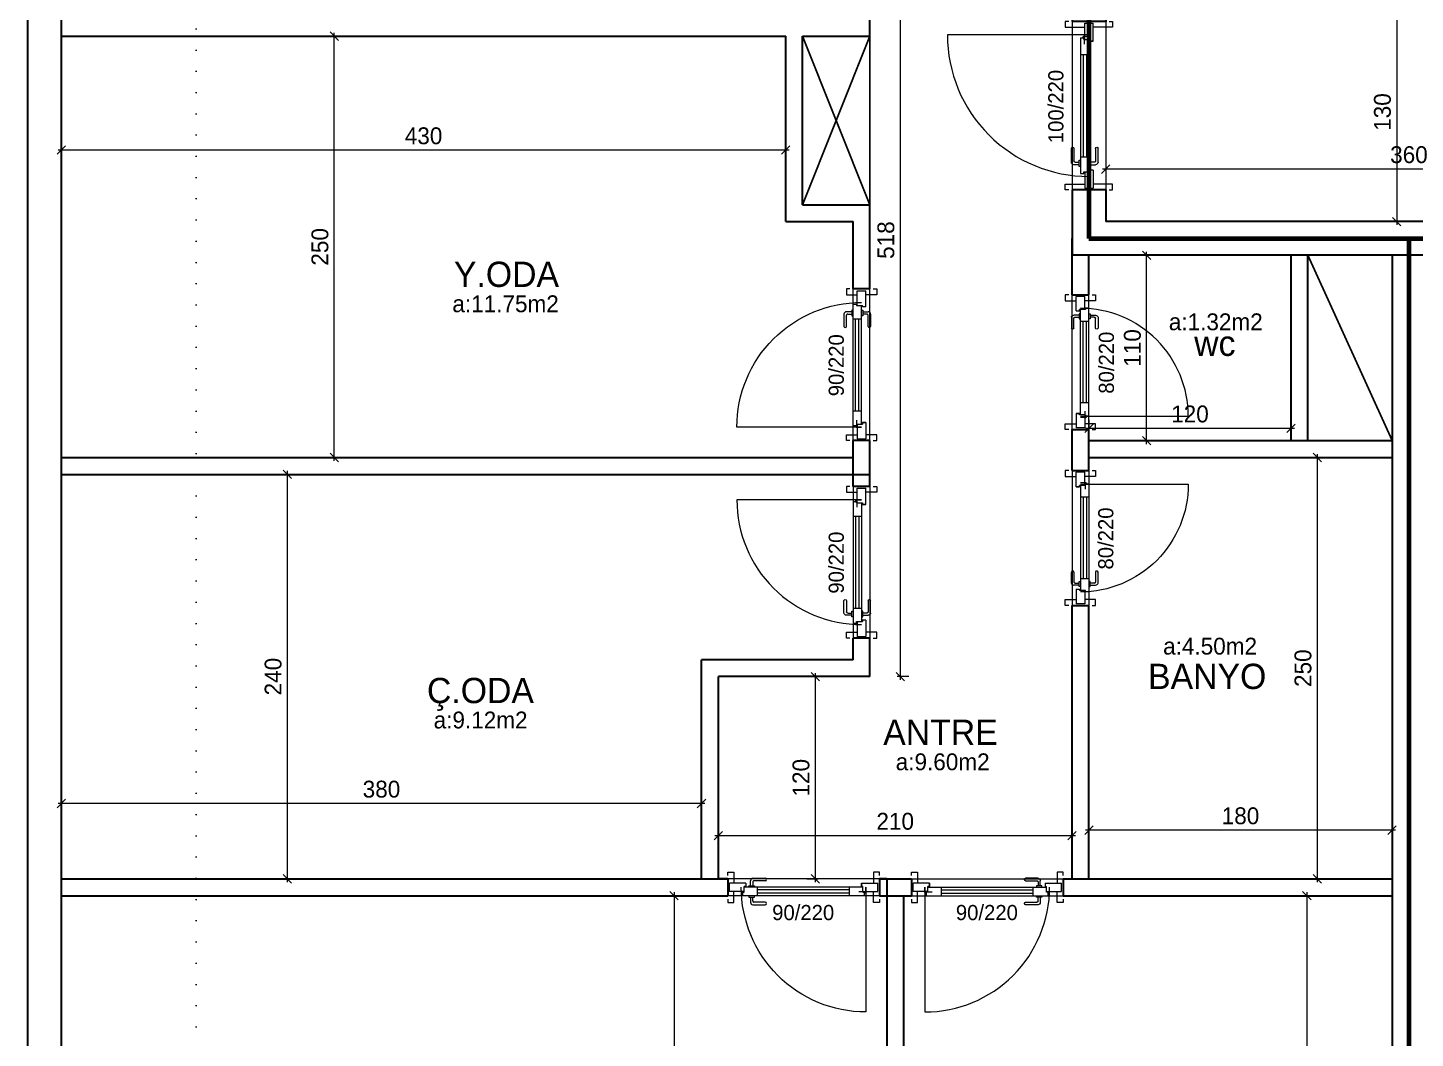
# Model space of a CAD drawing. Header units: centimetres. Extents: x 562865 to 1310255, y -148070 to 32737.
# Drawn here: x 591819 to 592642, y 1373 to 1972 of the extents above; entities that cross this region are included whole.
import ezdxf
from ezdxf.enums import TextEntityAlignment as Align

# ---------------------------------------------------------------- set-up
doc = ezdxf.new("R2010")
doc.units = ezdxf.units.CM
doc.header["$LTSCALE"] = 2.5
doc.linetypes.add('DASHED', pattern=[0.25, 0.125, -0.125])
doc.linetypes.add('DOT', pattern=[0.25, 0, -0.25])
doc.layers.get('0').update_dxf_attribs({"color": 86})
for name, color, linetype, lineweight in [('1', 126, 'Continuous', 25), ('ADAKENARI', 18, 'Continuous', 5), ('DUVAR', 4, 'Continuous', 30), ('duvar-kesim', 7, 'Continuous', 0), ('GÖRÜNÜŞLER', 96, 'Continuous', 25), ('ince', 30, 'Continuous', 15), ('iç ölçü', 106, 'Continuous', 18), ('kapi', 9, 'Continuous', 0), ('kolon', 1, 'Continuous', 53)]:
    doc.layers.add(name, color=color, linetype=linetype, lineweight=lineweight)
for name, color, linetype in [('alan', 7, 'Continuous'), ('kapi-yazi', 7, 'Continuous'), ('mahal', 7, 'Continuous'), ('MAKINA', 4, 'Continuous'), ('MERBAS', 231, 'Continuous'), ('MIMARI', 3, 'Continuous'), ('Oda', 7, 'Continuous')]:
    doc.layers.add(name, color=color, linetype=linetype)
doc.styles.add('MAHALADI', font='arial.ttf')
doc.styles.add('PINAR', font='comic.ttf')
doc.dimstyles.new('TEMİZ ÖLÇÜ', dxfattribs={"dimtxt": 10, "dimasz": 5, "dimexe": 1.8, "dimexo": 0.625, "dimgap": 3, "dimtad": 1, "dimdec": 0, "dimrnd": 0.5, "dimzin": 1, "dimdsep": 46, "dimtxsty": 'PINAR', "dimblk": 'OBLIQUE', "dimcen": 0.9, "dimdle": 2, "dimclrd": 256, "dimclre": 256, "dimclrt": 7, "dimadec": 0, "dimazin": 0, "dimtfac": 1, "dimtdec": 0, "dimtofl": 0, "dimtmove": 2, "dimatfit": 2, "dimfxl": 10, "dimfxlon": 1, "dimlwd": -1, "dimlwe": -1, "dimarcsym": 0})

# ---------------------------------------------------------------- blocks, each defined once
blk = doc.blocks.new('_Oblique')
at = {"color": 0, "linetype": 'ByBlock', "lineweight": -2}
blk.add_line((-0.5, -0.5), (0.5, 0.5), dxfattribs=at)
blk = doc.blocks.new('*D355')
at = {"layer": 'Defpoints', "color": 0}
for p in [(592000.56, 1967.25), (592014.49, 1967.25), (592014.49, 1717.25)]:
    blk.add_point(p, dxfattribs=at)
at = {"layer": 'iç ölçü'}
for p, q in [((592000.56, 1715.25), (592000.56, 1969.25)), ((592005.56, 1967.25), (591998.76, 1967.25)), ((592005.56, 1717.25), (591998.76, 1717.25))]:
    blk.add_line(p, q, dxfattribs=at)
at = {"layer": 'iç ölçü', "linetype": 'ByBlock', "xscale": 5, "yscale": 5, "zscale": 5}
for p, rotation in [((592000.56, 1967.25), 90), ((592000.56, 1717.25), 270)]:
    blk.add_blockref('_Oblique', p, dxfattribs=dict(at, rotation=rotation))
at = {"layer": 'iç ölçü', "color": 7, "insert": (591992.08, 1842.25), "char_height": 10, "attachment_point": 5, "rotation": 90, "style": 'PINAR'}
blk.add_mtext('250', dxfattribs=at)
blk = doc.blocks.new('*D356')
at = {"layer": 'Defpoints', "color": 0}
for p in [(591838.58, 1899.66), (591838.58, 1893.48), (592268.58, 1893.48)]:
    blk.add_point(p, dxfattribs=at)
at = {"layer": 'iç ölçü'}
for p, q in [((592270.58, 1899.66), (591836.58, 1899.66)), ((591838.58, 1894.66), (591838.58, 1901.46)), ((592268.58, 1894.66), (592268.58, 1901.46))]:
    blk.add_line(p, q, dxfattribs=at)
at = {"layer": 'iç ölçü', "linetype": 'ByBlock', "xscale": 5, "yscale": 5, "zscale": 5, "rotation": 180}
blk.add_blockref('_Oblique', (591838.58, 1899.66), dxfattribs=at)
at = {"layer": 'iç ölçü', "linetype": 'ByBlock', "xscale": 5, "yscale": 5, "zscale": 5}
blk.add_blockref('_Oblique', (592268.58, 1899.66), dxfattribs=at)
at = {"layer": 'iç ölçü', "color": 7, "insert": (592053.58, 1908.09), "char_height": 10, "attachment_point": 5, "style": 'PINAR'}
blk.add_mtext('430', dxfattribs=at)
blk = doc.blocks.new('*D383')
at = {"layer": 'Defpoints', "color": 0}
for p in [(592458.58, 1926.04), (592818.58, 1926.04), (592458.58, 1888.37)]:
    blk.add_point(p, dxfattribs=at)
at = {"layer": 'iç ölçü'}
for p, q in [((592820.58, 1888.37), (592456.58, 1888.37)), ((592458.58, 1893.37), (592458.58, 1886.57)), ((592818.58, 1893.37), (592818.58, 1886.57))]:
    blk.add_line(p, q, dxfattribs=at)
at = {"layer": 'iç ölçü', "linetype": 'ByBlock', "xscale": 5, "yscale": 5, "zscale": 5, "rotation": 180}
blk.add_blockref('_Oblique', (592458.58, 1888.37), dxfattribs=at)
at = {"layer": 'iç ölçü', "linetype": 'ByBlock', "xscale": 5, "yscale": 5, "zscale": 5}
blk.add_blockref('_Oblique', (592818.58, 1888.37), dxfattribs=at)
at = {"layer": 'iç ölçü', "color": 7, "insert": (592638.58, 1896.88), "char_height": 10, "attachment_point": 5, "style": 'PINAR'}
blk.add_mtext('360', dxfattribs=at)
blk = doc.blocks.new('*D148')
at = {"layer": 'Defpoints', "color": 0}
for p in [(594835.25, -754.66), (594855.25, -757.26), (594855.25, -770.98)]:
    blk.add_point(p, dxfattribs=at)
at = {"layer": 'iç ölçü'}
for p, q in [((594833.25, -757.26), (594857.25, -757.26)), ((594835.25, -755.28), (594835.25, -759.06)), ((594855.25, -767.26), (594855.25, -755.46))]:
    blk.add_line(p, q, dxfattribs=at)
at = {"layer": 'iç ölçü', "xscale": 5, "yscale": 5, "zscale": 5, "rotation": 180}
blk.add_blockref('_Oblique', (594835.25, -757.26), dxfattribs=at)
at = {"layer": 'iç ölçü', "xscale": 5, "yscale": 5, "zscale": 5}
blk.add_blockref('_Oblique', (594855.25, -757.26), dxfattribs=at)
at = {"layer": 'iç ölçü', "color": 7, "insert": (594847.75, -742.49), "char_height": 10, "attachment_point": 5, "style": 'PINAR'}
blk.add_mtext('20', dxfattribs=at)
blk = doc.blocks.new('*D149')
at = {"layer": 'Defpoints', "color": 0}
for p in [(595060.25, -732.85), (595060.25, -757.26), (594855.25, -770.98)]:
    blk.add_point(p, dxfattribs=at)
at = {"layer": 'iç ölçü'}
for p, q in [((595060.25, -747.26), (595060.25, -759.06)), ((594853.25, -757.26), (595062.25, -757.26)), ((594855.25, -767.26), (594855.25, -755.46))]:
    blk.add_line(p, q, dxfattribs=at)
at = {"layer": 'iç ölçü', "xscale": 5, "yscale": 5, "zscale": 5, "rotation": 180}
blk.add_blockref('_Oblique', (594855.25, -757.26), dxfattribs=at)
at = {"layer": 'iç ölçü', "xscale": 5, "yscale": 5, "zscale": 5}
blk.add_blockref('_Oblique', (595060.25, -757.26), dxfattribs=at)
at = {"layer": 'iç ölçü', "color": 7, "insert": (594957.75, -748.79), "char_height": 10, "attachment_point": 5, "style": 'PINAR'}
blk.add_mtext('205', dxfattribs=at)
blk = doc.blocks.new('*D150')
at = {"layer": 'Defpoints', "color": 0}
for p in [(595060.25, -732.85), (595085.25, -754.82), (595085.25, -757.26)]:
    blk.add_point(p, dxfattribs=at)
at = {"layer": 'iç ölçü'}
for p, q in [((595060.25, -747.26), (595060.25, -759.06)), ((595058.25, -757.26), (595087.25, -757.26)), ((595085.25, -755.44), (595085.25, -759.06))]:
    blk.add_line(p, q, dxfattribs=at)
at = {"layer": 'iç ölçü', "xscale": 5, "yscale": 5, "zscale": 5, "rotation": 180}
blk.add_blockref('_Oblique', (595060.25, -757.26), dxfattribs=at)
at = {"layer": 'iç ölçü', "xscale": 5, "yscale": 5, "zscale": 5}
blk.add_blockref('_Oblique', (595085.25, -757.26), dxfattribs=at)
at = {"layer": 'iç ölçü', "color": 7, "insert": (595072.75, -745.8), "char_height": 10, "attachment_point": 5, "style": 'PINAR'}
blk.add_mtext('25', dxfattribs=at)
blk = doc.blocks.new('*D151')
at = {"layer": 'Defpoints', "color": 0}
for p in [(595021.92, -789.21), (595028.67, -789.21), (595028.67, -814.21)]:
    blk.add_point(p, dxfattribs=at)
at = {"layer": 'iç ölçü'}
for p, q in [((595028.05, -789.21), (595020.12, -789.21)), ((595021.92, -816.21), (595021.92, -787.21)), ((595028.05, -814.21), (595020.12, -814.21))]:
    blk.add_line(p, q, dxfattribs=at)
at = {"layer": 'iç ölçü', "xscale": 5, "yscale": 5, "zscale": 5}
for p, rotation in [((595021.92, -789.21), 90), ((595021.92, -814.21), 270)]:
    blk.add_blockref('_Oblique', p, dxfattribs=dict(at, rotation=rotation))
at = {"layer": 'iç ölçü', "color": 7, "insert": (595033.82, -801.71), "char_height": 10, "attachment_point": 5, "rotation": 90, "style": 'PINAR'}
blk.add_mtext('25', dxfattribs=at)
blk = doc.blocks.new('*D152')
at = {"layer": 'Defpoints', "color": 0}
for p in [(595021.92, -609.21), (595026.14, -609.21), (595028.67, -789.21)]:
    blk.add_point(p, dxfattribs=at)
at = {"layer": 'iç ölçü'}
for p, q in [((595025.52, -609.21), (595020.12, -609.21)), ((595021.92, -791.21), (595021.92, -607.21)), ((595028.05, -789.21), (595020.12, -789.21))]:
    blk.add_line(p, q, dxfattribs=at)
at = {"layer": 'iç ölçü', "xscale": 5, "yscale": 5, "zscale": 5}
for p, rotation in [((595021.92, -609.21), 90), ((595021.92, -789.21), 270)]:
    blk.add_blockref('_Oblique', p, dxfattribs=dict(at, rotation=rotation))
at = {"layer": 'iç ölçü', "color": 7, "insert": (595013.46, -699.21), "char_height": 10, "attachment_point": 5, "rotation": 90, "style": 'PINAR'}
blk.add_mtext('180', dxfattribs=at)
blk = doc.blocks.new('*D153')
at = {"layer": 'Defpoints', "color": 0}
for p in [(595021.92, -584.21), (595026.14, -584.21), (595026.14, -609.21)]:
    blk.add_point(p, dxfattribs=at)
at = {"layer": 'iç ölçü'}
for p, q in [((595025.52, -584.21), (595020.12, -584.21)), ((595021.92, -611.21), (595021.92, -582.21)), ((595025.52, -609.21), (595020.12, -609.21))]:
    blk.add_line(p, q, dxfattribs=at)
at = {"layer": 'iç ölçü', "xscale": 5, "yscale": 5, "zscale": 5}
for p, rotation in [((595021.92, -584.21), 90), ((595021.92, -609.21), 270)]:
    blk.add_blockref('_Oblique', p, dxfattribs=dict(at, rotation=rotation))
at = {"layer": 'iç ölçü', "color": 7, "insert": (595037.05, -596.71), "char_height": 10, "attachment_point": 5, "rotation": 90, "style": 'PINAR'}
blk.add_mtext('25', dxfattribs=at)
blk = doc.blocks.new('*D154')
at = {"layer": 'Defpoints', "color": 0}
for p in [(594705.25, -699.23), (594705.25, -700.16), (594835.25, -699.23)]:
    blk.add_point(p, dxfattribs=at)
at = {"layer": 'iç ölçü'}
for p, q in [((594837.25, -700.16), (594703.25, -700.16)), ((594705.25, -699.85), (594705.25, -701.96)), ((594835.25, -699.85), (594835.25, -701.96))]:
    blk.add_line(p, q, dxfattribs=at)
at = {"layer": 'iç ölçü', "xscale": 5, "yscale": 5, "zscale": 5, "rotation": 180}
blk.add_blockref('_Oblique', (594705.25, -700.16), dxfattribs=at)
at = {"layer": 'iç ölçü', "xscale": 5, "yscale": 5, "zscale": 5}
blk.add_blockref('_Oblique', (594835.25, -700.16), dxfattribs=at)
at = {"layer": 'iç ölçü', "color": 7, "insert": (594770.25, -691.73), "char_height": 10, "attachment_point": 5, "style": 'PINAR'}
blk.add_mtext('130', dxfattribs=at)
blk = doc.blocks.new('fm-door1')
at = {"linetype": 'Continuous'}
for p, q in [((0, 25), (0, -25)), ((100, 25), (0, 25)), ((79.7, 31.8), (79.7, -0.3)), ((84, 27.6), (127.8, 27.6)), ((90, 50), (910, 50)), ((90, 50), (90, 30)), ((100, 30), (90, 30)), ((100, 30), (100, -5)), ((100, 30), (100, -5)), ((100, 0), (900, 0)), ((190, 50), (190, 0)), ((810, 50), (810, 0)), ((910, 30), (900, 30)), ((900, 30), (900, -5)), ((900, 25), (1000, 25)), ((910, 50), (910, 30)), ((1000, 25), (1000, -25)), ((110, -25), (0, -25)), ((100, -5), (110, -5)), ((110, -5), (100, -5)), ((110, -5), (110, -25)), ((110, -25), (110, -5)), ((890, -25), (890, -5)), ((890, -5), (900, -5)), ((890, -25), (1000, -25))]:
    blk.add_line(p, q, dxfattribs=at)
at = {"color": 8, "linetype": 'Continuous'}
for p, q in [((190, 35), (810, 35)), ((190, 15), (810, 15))]:
    blk.add_line(p, q, dxfattribs=at)
at = {"linetype": 'Continuous'}
for points in [[(857.6, 58.1), (857.6, 88.9, 0.414214), (842.4, 104.1), (758.6, 104.1, 1), (758.6, 88.9), (834.8, 88.9, -0.414214), (842.4, 81.3), (842.4, 58.1)], [(857.6, -8.1), (857.6, -38.9, -0.414214), (842.4, -54.1), (758.6, -54.1, -1), (758.6, -38.9), (834.8, -38.9, 0.414214), (842.4, -31.3), (842.4, -8.1)]]:
    blk.add_lwpolyline(points, format="xyb", dxfattribs=at)
for points in [[(869, 50), (869, 58.1), (831, 58.1), (831, 50)], [(869, 0), (869, -8.1), (831, -8.1), (831, 0)]]:
    blk.add_lwpolyline(points, dxfattribs=at)
blk.add_circle((84, 31.8), 4.26, dxfattribs=at)
blk = doc.blocks.new('*D145')
at = {"layer": 'Defpoints', "color": 0}
for p in [(594908.08, -814.21), (594877.98, -944.21), (594908.08, -944.21)]:
    blk.add_point(p, dxfattribs=at)
at = {"layer": 'iç ölçü'}
for p, q in [((594882.98, -814.21), (594876.18, -814.21)), ((594877.98, -812.21), (594877.98, -946.21)), ((594882.98, -944.21), (594876.18, -944.21))]:
    blk.add_line(p, q, dxfattribs=at)
at = {"layer": 'iç ölçü', "xscale": 5, "yscale": 5, "zscale": 5}
for p, rotation in [((594877.98, -814.21), 90), ((594877.98, -944.21), 270)]:
    blk.add_blockref('_Oblique', p, dxfattribs=dict(at, rotation=rotation))
at = {"layer": 'iç ölçü', "color": 7, "insert": (594869.55, -879.21), "char_height": 10, "attachment_point": 5, "rotation": 90, "style": 'PINAR'}
blk.add_mtext('130', dxfattribs=at)
blk = doc.blocks.new('*D146')
at = {"layer": 'Defpoints', "color": 0}
for p in [(594879, -84.21), (594885.25, -84.21), (594877.98, -214.21)]:
    blk.add_point(p, dxfattribs=at)
at = {"layer": 'iç ölçü'}
for p, q in [((594879, -216.21), (594879, -82.21)), ((594884, -84.21), (594877.2, -84.21)), ((594878.61, -214.21), (594880.8, -214.21))]:
    blk.add_line(p, q, dxfattribs=at)
at = {"layer": 'iç ölçü', "xscale": 5, "yscale": 5, "zscale": 5}
for p, rotation in [((594879, -84.21), 90), ((594879, -214.21), 270)]:
    blk.add_blockref('_Oblique', p, dxfattribs=dict(at, rotation=rotation))
at = {"layer": 'iç ölçü', "color": 7, "insert": (594870.57, -149.21), "char_height": 10, "attachment_point": 5, "rotation": 90, "style": 'PINAR'}
blk.add_mtext('130', dxfattribs=at)
blk = doc.blocks.new('*D147')
at = {"layer": 'Defpoints', "color": 0}
for p in [(594705.25, -288.43), (594835.25, -288.43), (594835.25, -303.04)]:
    blk.add_point(p, dxfattribs=at)
at = {"layer": 'iç ölçü'}
for p, q in [((594703.25, -303.04), (594837.25, -303.04)), ((594705.25, -298.04), (594705.25, -304.84)), ((594835.25, -298.04), (594835.25, -304.84))]:
    blk.add_line(p, q, dxfattribs=at)
at = {"layer": 'iç ölçü', "xscale": 5, "yscale": 5, "zscale": 5, "rotation": 180}
blk.add_blockref('_Oblique', (594705.25, -303.04), dxfattribs=at)
at = {"layer": 'iç ölçü', "xscale": 5, "yscale": 5, "zscale": 5}
blk.add_blockref('_Oblique', (594835.25, -303.04), dxfattribs=at)
at = {"layer": 'iç ölçü', "color": 7, "insert": (594770.25, -294.61), "char_height": 10, "attachment_point": 5, "style": 'PINAR'}
blk.add_mtext('130', dxfattribs=at)
blk = doc.blocks.new('*D458')
at = {"layer": 'Defpoints', "color": 0}
for p in [(592496.53, 1457.25), (592496.53, 1010.25), (592577.95, 1010.25)]:
    blk.add_point(p, dxfattribs=at)
at = {"layer": 'iç ölçü'}
for p, q in [((592577.95, 1459.25), (592577.95, 1008.25)), ((592572.95, 1457.25), (592579.75, 1457.25)), ((592572.95, 1010.25), (592579.75, 1010.25))]:
    blk.add_line(p, q, dxfattribs=at)
at = {"layer": 'iç ölçü', "linetype": 'ByBlock', "xscale": 5, "yscale": 5, "zscale": 5}
for p, rotation in [((592577.95, 1457.25), 90), ((592577.95, 1010.25), 270)]:
    blk.add_blockref('_Oblique', p, dxfattribs=dict(at, rotation=rotation))
at = {"layer": 'iç ölçü', "color": 7, "insert": (592569.44, 1233.75), "char_height": 10, "attachment_point": 5, "rotation": 90, "style": 'PINAR'}
blk.add_mtext('447', dxfattribs=at)
blk = doc.blocks.new('*D461')
at = {"layer": 'Defpoints', "color": 0}
for p in [(592155.99, 1457.25), (592155.99, 890.25), (592202.27, 890.25)]:
    blk.add_point(p, dxfattribs=at)
at = {"layer": 'iç ölçü'}
for p, q in [((592202.27, 1459.25), (592202.27, 888.25)), ((592197.27, 1457.25), (592204.07, 1457.25)), ((592197.27, 890.25), (592204.07, 890.25))]:
    blk.add_line(p, q, dxfattribs=at)
at = {"layer": 'iç ölçü', "linetype": 'ByBlock', "xscale": 5, "yscale": 5, "zscale": 5}
for p, rotation in [((592202.27, 1457.25), 90), ((592202.27, 890.25), 270)]:
    blk.add_blockref('_Oblique', p, dxfattribs=dict(at, rotation=rotation))
at = {"layer": 'iç ölçü', "color": 7, "insert": (592193.76, 1173.75), "char_height": 10, "attachment_point": 5, "rotation": 90, "style": 'PINAR'}
blk.add_mtext('567', dxfattribs=at)
blk = doc.blocks.new('*D463')
at = {"layer": 'Defpoints', "color": 0}
for p in [(591972.7, 1707.25), (591995.91, 1707.25), (591995.91, 1467.25)]:
    blk.add_point(p, dxfattribs=at)
at = {"layer": 'iç ölçü'}
for p, q in [((591977.7, 1707.25), (591970.9, 1707.25)), ((591972.7, 1465.25), (591972.7, 1709.25)), ((591977.7, 1467.25), (591970.9, 1467.25))]:
    blk.add_line(p, q, dxfattribs=at)
at = {"layer": 'iç ölçü', "linetype": 'ByBlock', "xscale": 5, "yscale": 5, "zscale": 5}
for p, rotation in [((591972.7, 1707.25), 90), ((591972.7, 1467.25), 270)]:
    blk.add_blockref('_Oblique', p, dxfattribs=dict(at, rotation=rotation))
at = {"layer": 'iç ölçü', "color": 7, "insert": (591964.29, 1587.25), "char_height": 10, "attachment_point": 5, "rotation": 90, "style": 'PINAR'}
blk.add_mtext('240', dxfattribs=at)
blk = doc.blocks.new('*D464')
at = {"layer": 'Defpoints', "color": 0}
for p in [(591838.58, 1570.74), (592218.58, 1570.74), (591838.58, 1511.97)]:
    blk.add_point(p, dxfattribs=at)
at = {"layer": 'iç ölçü'}
for p, q in [((591838.58, 1516.97), (591838.58, 1510.17)), ((592218.58, 1516.97), (592218.58, 1510.17)), ((592220.58, 1511.97), (591836.58, 1511.97))]:
    blk.add_line(p, q, dxfattribs=at)
at = {"layer": 'iç ölçü', "linetype": 'ByBlock', "xscale": 5, "yscale": 5, "zscale": 5, "rotation": 180}
blk.add_blockref('_Oblique', (591838.58, 1511.97), dxfattribs=at)
at = {"layer": 'iç ölçü', "linetype": 'ByBlock', "xscale": 5, "yscale": 5, "zscale": 5}
blk.add_blockref('_Oblique', (592218.58, 1511.97), dxfattribs=at)
at = {"layer": 'iç ölçü', "color": 7, "insert": (592028.58, 1520.41), "char_height": 10, "attachment_point": 5, "style": 'PINAR'}
blk.add_mtext('380', dxfattribs=at)
blk = doc.blocks.new('*D465')
at = {"layer": 'Defpoints', "color": 0}
for p in [(592584.2, 1717.25), (592593.8, 1717.25), (592593.8, 1467.25)]:
    blk.add_point(p, dxfattribs=at)
at = {"layer": 'iç ölçü'}
for p, q in [((592589.2, 1717.25), (592582.4, 1717.25)), ((592584.2, 1465.25), (592584.2, 1719.25)), ((592589.2, 1467.25), (592582.4, 1467.25))]:
    blk.add_line(p, q, dxfattribs=at)
at = {"layer": 'iç ölçü', "linetype": 'ByBlock', "xscale": 5, "yscale": 5, "zscale": 5}
for p, rotation in [((592584.2, 1717.25), 90), ((592584.2, 1467.25), 270)]:
    blk.add_blockref('_Oblique', p, dxfattribs=dict(at, rotation=rotation))
at = {"layer": 'iç ölçü', "color": 7, "insert": (592575.72, 1592.25), "char_height": 10, "attachment_point": 5, "rotation": 90, "style": 'PINAR'}
blk.add_mtext('250', dxfattribs=at)
blk = doc.blocks.new('*D466')
at = {"layer": 'Defpoints', "color": 0}
for p in [(592628.58, 1688.61), (592448.58, 1568.06), (592448.58, 1496.14)]:
    blk.add_point(p, dxfattribs=at)
at = {"layer": 'iç ölçü'}
for p, q in [((592448.58, 1501.14), (592448.58, 1494.34)), ((592628.58, 1501.14), (592628.58, 1494.34)), ((592630.58, 1496.14), (592446.58, 1496.14))]:
    blk.add_line(p, q, dxfattribs=at)
at = {"layer": 'iç ölçü', "linetype": 'ByBlock', "xscale": 5, "yscale": 5, "zscale": 5, "rotation": 180}
blk.add_blockref('_Oblique', (592448.58, 1496.14), dxfattribs=at)
at = {"layer": 'iç ölçü', "linetype": 'ByBlock', "xscale": 5, "yscale": 5, "zscale": 5}
blk.add_blockref('_Oblique', (592628.58, 1496.14), dxfattribs=at)
at = {"layer": 'iç ölçü', "color": 7, "insert": (592538.58, 1504.6), "char_height": 10, "attachment_point": 5, "style": 'PINAR'}
blk.add_mtext('180', dxfattribs=at)
blk = doc.blocks.new('*D467')
at = {"layer": 'Defpoints', "color": 0}
for p in [(592482.84, 1837.25), (592541.33, 1837.25), (592541.33, 1727.25)]:
    blk.add_point(p, dxfattribs=at)
at = {"layer": 'iç ölçü'}
for p, q in [((592487.84, 1837.25), (592481.04, 1837.25)), ((592482.84, 1725.25), (592482.84, 1839.25)), ((592487.84, 1727.25), (592481.04, 1727.25))]:
    blk.add_line(p, q, dxfattribs=at)
at = {"layer": 'iç ölçü', "linetype": 'ByBlock', "xscale": 5, "yscale": 5, "zscale": 5}
for p, rotation in [((592482.84, 1837.25), 90), ((592482.84, 1727.25), 270)]:
    blk.add_blockref('_Oblique', p, dxfattribs=dict(at, rotation=rotation))
at = {"layer": 'iç ölçü', "color": 7, "insert": (592474.43, 1782.25), "char_height": 10, "attachment_point": 5, "rotation": 90, "style": 'PINAR'}
blk.add_mtext('110', dxfattribs=at)
blk = doc.blocks.new('*D468')
at = {"layer": 'Defpoints', "color": 0}
for p in [(592448.58, 1819.08), (592568.58, 1819.08), (592568.58, 1734.61)]:
    blk.add_point(p, dxfattribs=at)
at = {"layer": 'iç ölçü'}
for p, q in [((592448.58, 1739.61), (592448.58, 1732.81)), ((592568.58, 1739.61), (592568.58, 1732.81)), ((592446.58, 1734.61), (592570.58, 1734.61))]:
    blk.add_line(p, q, dxfattribs=at)
at = {"layer": 'iç ölçü', "linetype": 'ByBlock', "xscale": 5, "yscale": 5, "zscale": 5, "rotation": 180}
blk.add_blockref('_Oblique', (592448.58, 1734.61), dxfattribs=at)
at = {"layer": 'iç ölçü', "linetype": 'ByBlock', "xscale": 5, "yscale": 5, "zscale": 5}
blk.add_blockref('_Oblique', (592568.58, 1734.61), dxfattribs=at)
at = {"layer": 'iç ölçü', "color": 7, "insert": (592508.58, 1743.02), "char_height": 10, "attachment_point": 5, "style": 'PINAR'}
blk.add_mtext('120', dxfattribs=at)
blk = doc.blocks.new('*D469')
at = {"layer": 'Defpoints', "color": 0}
for p in [(592273.58, 1587.25), (592273.58, 1467.25), (592286.1, 1467.25)]:
    blk.add_point(p, dxfattribs=at)
at = {"layer": 'iç ölçü'}
for p, q in [((592281.1, 1587.25), (592287.9, 1587.25)), ((592286.1, 1589.25), (592286.1, 1465.25)), ((592281.1, 1467.25), (592287.9, 1467.25))]:
    blk.add_line(p, q, dxfattribs=at)
at = {"layer": 'iç ölçü', "linetype": 'ByBlock', "xscale": 5, "yscale": 5, "zscale": 5}
for p, rotation in [((592286.1, 1587.25), 90), ((592286.1, 1467.25), 270)]:
    blk.add_blockref('_Oblique', p, dxfattribs=dict(at, rotation=rotation))
at = {"layer": 'iç ölçü', "color": 7, "insert": (592277.69, 1527.25), "char_height": 10, "attachment_point": 5, "rotation": 90, "style": 'PINAR'}
blk.add_mtext('120', dxfattribs=at)
blk = doc.blocks.new('*D470')
at = {"layer": 'Defpoints', "color": 0}
for p in [(592228.58, 1553.2), (592438.58, 1553.2), (592438.58, 1492.93)]:
    blk.add_point(p, dxfattribs=at)
at = {"layer": 'iç ölçü'}
for p, q in [((592226.58, 1492.93), (592440.58, 1492.93)), ((592228.58, 1497.93), (592228.58, 1491.13)), ((592438.58, 1497.93), (592438.58, 1491.13))]:
    blk.add_line(p, q, dxfattribs=at)
at = {"layer": 'iç ölçü', "linetype": 'ByBlock', "xscale": 5, "yscale": 5, "zscale": 5, "rotation": 180}
blk.add_blockref('_Oblique', (592228.58, 1492.93), dxfattribs=at)
at = {"layer": 'iç ölçü', "linetype": 'ByBlock', "xscale": 5, "yscale": 5, "zscale": 5}
blk.add_blockref('_Oblique', (592438.58, 1492.93), dxfattribs=at)
at = {"layer": 'iç ölçü', "color": 7, "insert": (592333.58, 1501.34), "char_height": 10, "attachment_point": 5, "style": 'PINAR'}
blk.add_mtext('210', dxfattribs=at)
blk = doc.blocks.new('*D486')
at = {"layer": 'Defpoints', "color": 0}
for p in [(592343.58, 2105.25), (592336.58, 1587.25), (592343.58, 1587.25)]:
    blk.add_point(p, dxfattribs=at)
at = {"layer": 'iç ölçü'}
for p, q in [((592341.58, 2105.25), (592334.78, 2105.25)), ((592336.58, 2107.25), (592336.58, 1585.25)), ((592341.58, 1587.25), (592334.78, 1587.25))]:
    blk.add_line(p, q, dxfattribs=at)
at = {"layer": 'iç ölçü', "linetype": 'ByBlock', "xscale": 5, "yscale": 5, "zscale": 5}
for p, rotation in [((592336.58, 2105.25), 90), ((592336.58, 1587.25), 270)]:
    blk.add_blockref('_Oblique', p, dxfattribs=dict(at, rotation=rotation))
at = {"layer": 'iç ölçü', "color": 7, "insert": (592328.09, 1846.25), "char_height": 10, "attachment_point": 5, "rotation": 90, "style": 'PINAR'}
blk.add_mtext('518', dxfattribs=at)
blk = doc.blocks.new('A$C25296537')
at = {"color": 4, "ltscale": 0.1}
for p, q in [((245.32, 314.98), (241.85, 314.98)), ((241.85, 314.98), (241.85, 263.57)), ((245.32, 314.98), (245.32, 263.57)), ((249.24, 264.98), (245.71, 264.98)), ((245.71, 264.98), (245.71, 214.98)), ((249.24, 264.98), (249.24, 214.98)), ((241.85, 263.57), (245.32, 263.57)), ((245.71, 214.98), (249.24, 214.98))]:
    blk.add_line(p, q, dxfattribs=at)
at = {"layer": '1', "linetype": 'DASHED', "ltscale": 20}
blk.add_line((224, 725), (224, 722), dxfattribs=at)
at = {"layer": 'DUVAR'}
for p, q in [((474, 900), (74, 900)), ((74, 861.21), (74, 900)), ((474, 861.21), (474, 900)), ((454, 880), (94, 880)), ((94, 861.21), (94, 880)), ((454, 861.21), (454, 880)), ((94, 861.21), (74, 861.21)), ((454, 861.21), (474, 861.21)), ((74, 750), (74, 761.21)), ((94, 761.21), (74, 761.21)), ((94, 750), (94, 761.21)), ((454, 750), (454, 761.21)), ((454, 761.21), (474, 761.21)), ((474, 750), (474, 761.21)), ((74, 210), (74, 690)), ((94, 210), (94, 690)), ((224, 355), (224, 314.98)), ((244, 355), (244, 314.98)), ((224, 314.98), (244, 314.98)), ((224, 214.98), (224, 175)), ((224, 214.98), (244, 214.98)), ((244, 214.98), (244, 175)), ((74, 150), (74, 138.79)), ((94, 150), (94, 138.79)), ((454, 150), (454, 138.79)), ((474, 150), (474, 138.79)), ((94, 138.79), (74, 138.79)), ((454, 138.79), (474, 138.79)), ((74, 38.79), (74, 0)), ((94, 38.79), (74, 38.79)), ((94, 38.79), (94, 20)), ((454, 38.79), (454, 20)), ((454, 38.79), (474, 38.79)), ((474, 38.79), (474, 0)), ((454, 20), (94, 20)), ((474, 0), (74, 0))]:
    blk.add_line(p, q, dxfattribs=at)
at = {"layer": 'duvar-kesim'}
for p, q in [((74, 761.21), (74, 861.21)), ((94, 761.21), (94, 861.21)), ((454, 761.21), (454, 861.21)), ((474, 761.21), (474, 861.21)), ((224, 314.98), (224, 214.98)), ((244, 314.98), (244, 214.98)), ((74, 138.79), (74, 38.79)), ((94, 138.79), (94, 38.79)), ((454, 138.79), (454, 38.79)), ((474, 138.79), (474, 38.79))]:
    blk.add_line(p, q, dxfattribs=at)
at = {"layer": 'ince', "ltscale": 0.1}
for p, q in [((244, 330.42), (265.64, 330.42)), ((265.64, 330.42), (265.64, 198.81)), ((244, 302.6), (244, 314.98)), ((244, 214.98), (244, 198.81)), ((244, 198.81), (265.64, 198.81))]:
    blk.add_line(p, q, dxfattribs=at)
at = {"layer": 'kapi'}
for points in [[(72, 861.21), (70, 861.21), (70, 857.71), (81.5, 857.71)], [(96, 861.21), (98, 861.21), (98, 857.71), (86.5, 857.71)], [(452, 861.21), (450, 861.21), (450, 857.71), (461.5, 857.71)], [(476, 861.21), (478, 861.21), (478, 857.71), (466.5, 857.71)], [(72, 761.21), (70, 761.21), (70, 764.71), (81.5, 764.71)], [(96, 761.21), (98, 761.21), (98, 764.71), (86.5, 764.71)], [(452, 761.21), (450, 761.21), (450, 764.71), (461.5, 764.71)], [(476, 761.21), (478, 761.21), (478, 764.71), (466.5, 764.71)], [(72, 138.79), (70, 138.79), (70, 135.29), (81.5, 135.29)], [(96, 138.79), (98, 138.79), (98, 135.29), (86.5, 135.29)], [(452, 138.79), (450, 138.79), (450, 135.29), (461.5, 135.29)], [(476, 138.79), (478, 138.79), (478, 135.29), (466.5, 135.29)], [(72, 38.79), (70, 38.79), (70, 42.29), (81.5, 42.29)], [(96, 38.79), (98, 38.79), (98, 42.29), (86.5, 42.29)], [(452, 38.79), (450, 38.79), (450, 42.29), (461.5, 42.29)], [(476, 38.79), (478, 38.79), (478, 42.29), (466.5, 42.29)]]:
    blk.add_lwpolyline(points, dxfattribs=at)
for points in [[(84, 769.21), (0, 769.21, -0.414214), (84, 853.21, -0.414214)], [(464, 769.21), (548, 769.21, 0.414214), (464, 853.21, 0.414214)], [(84, 130.79), (0, 130.79, 0.414214), (84, 46.79, 0.414214)], [(464, 130.79), (548, 130.79, -0.414214), (464, 46.79, -0.414214)]]:
    blk.add_lwpolyline(points, format="xyb", dxfattribs=at)
at = {"layer": 'kolon'}
for points in [[(74, 750), (104, 750), (104, 690), (74, 690)], [(474, 150), (474, 750), (224, 750), (224, 720), (449, 720), (449, 380), (224, 380), (224, 355), (449, 355), (449, 175), (224, 175), (224, 150)], [(74, 210), (104, 210), (104, 150), (74, 150)]]:
    blk.add_lwpolyline(points, close=True, dxfattribs=at)
blk.add_lwpolyline([(224, 150), (474, 150)], dxfattribs=at)
at = {"layer": 'MAKINA', "ltscale": 0.1}
for p, q in [((412.79, 211.39), (412.79, 216.08)), ((441.45, 216.08), (441.45, 211.39))]:
    blk.add_line(p, q, dxfattribs=at)
at = {"layer": 'MERBAS'}
for p, q in [((224, 600), (224, 720)), ((224, 720), (449, 720)), ((449, 720), (449, 380)), ((224, 380), (224, 500)), ((449, 380), (224, 380))]:
    blk.add_line(p, q, dxfattribs=at)
for points in [[(224, 660), (319, 660, -0.414214), (389, 590), (389, 510, -0.414214), (319, 440), (224, 440)], [(224, 600), (319, 600, -0.414214), (329, 590), (329, 510, -0.414214), (319, 500), (224, 500)]]:
    blk.add_lwpolyline(points, format="xyb", dxfattribs=at)
at = {"layer": 'MIMARI', "ltscale": 0.1}
for p, q in [((333.87, 360.5), (331.52, 360.5)), ((331.52, 337.69), (331.52, 360.5)), ((333.87, 340.03), (333.87, 360.5)), ((345.6, 360.5), (343.26, 360.5)), ((343.26, 360.5), (343.26, 340.03)), ((345.6, 360.5), (345.6, 337.69)), ((343.26, 340.03), (333.87, 340.03)), ((345.6, 337.69), (331.52, 337.69)), ((412.79, 318.61), (441.45, 318.61)), ((412.79, 318.61), (441.45, 318.61)), ((412.79, 313.92), (412.79, 318.61)), ((412.79, 313.92), (441.45, 313.92)), ((412.79, 313.92), (441.45, 313.92)), ((441.45, 318.61), (441.45, 313.92)), ((441.45, 318.61), (441.45, 313.92)), ((412.79, 308.05), (424.53, 308.05)), ((412.79, 221.95), (412.79, 308.05)), ((424.53, 221.95), (424.53, 308.05)), ((412.79, 221.95), (424.53, 221.95)), ((412.79, 216.08), (441.45, 216.08)), ((412.79, 211.39), (441.45, 211.39)), ((345.6, 192.31), (331.52, 192.31)), ((331.52, 192.31), (331.52, 169.5)), ((343.26, 189.97), (333.87, 189.97)), ((333.87, 189.97), (333.87, 169.5)), ((343.26, 169.5), (343.26, 189.97)), ((345.6, 169.5), (345.6, 192.31)), ((333.87, 169.5), (331.52, 169.5)), ((345.6, 169.5), (343.26, 169.5))]:
    blk.add_line(p, q, dxfattribs=at)
for points in [[(343.26, 355), (333.87, 355)], [(390.47, 194.95), (402.43, 194.95), (402.43, 335.05), (251.07, 335.05), (251.07, 330.42)], [(390.47, 197.3), (400.08, 197.3), (400.08, 332.7), (253.42, 332.7), (253.42, 330.42)], [(251.07, 198.81), (251.07, 194.95), (390.47, 194.95)], [(253.42, 198.81), (253.42, 197.3), (390.47, 197.3)], [(343.26, 175), (333.87, 175)]]:
    blk.add_lwpolyline(points, dxfattribs=at)
for points in [[(341.01, 337.69), (341.01, 336.49), (335.96, 336.49), (335.96, 337.69)], [(339.54, 336.49), (338.59, 335.05), (338.56, 335.05), (337.65, 336.49)], [(341.01, 192.31), (341.01, 193.51), (335.96, 193.51), (335.96, 192.31)], [(339.54, 193.51), (338.59, 194.95), (338.56, 194.95), (337.65, 193.51)]]:
    blk.add_lwpolyline(points, close=True, dxfattribs=at)
for points in [[(341.01, 337.69), (341.01, 336.49), (335.96, 337.69), (335.96, 336.49)], [(337.65, 336.49), (338.56, 335.05), (339.54, 336.49), (338.58, 335.02)], [(341.01, 192.31), (341.01, 193.51), (335.96, 192.31), (335.96, 193.51)], [(337.65, 193.51), (338.56, 194.95), (339.54, 193.51), (338.58, 194.98)]]:
    blk.add_solid(points, dxfattribs=at)
at = {"layer": 'kapi', "yscale": 0.09999999999990905, "zscale": 0.098}
for p, xscale, rotation in [((84, 762.21), 0.09799999999995634, 90), ((464, 762.21), -0.09799999999995634, 270), ((84, 137.79), -0.09799999999995634, 90), ((464, 137.79), 0.09799999999995634, 270)]:
    blk.add_blockref('fm-door1', p, dxfattribs=dict(at, xscale=xscale, rotation=rotation))
at = {"layer": 'alan', "style": 'MAHALADI'}
blk.add_text('alan :3.80 m²', height=10, dxfattribs=at).set_placement((341.24, 257.25), align=Align.CENTER)
at = {"layer": 'kapi-yazi', "style": 'PINAR'}
for rotation, p in [(270, (64, 811.74)), (90, (484, 811.21)), (90, (64.37, 88.26)), (270, (483.63, 88.79))]:
    blk.add_text('100/220', height=9, rotation=rotation, dxfattribs=at).set_placement(p, align=Align.MIDDLE_CENTER)
at = {"layer": 'Oda', "style": 'MAHALADI'}
blk.add_text('ASANSÖR', height=15, dxfattribs=at).set_placement((341.24, 272.25), align=Align.CENTER)
at = {"layer": 'iç ölçü'}
for base, p1, p2, angle, override, picture, middle in [((267.75, 880), (266.73, 750), (274, 880), 90, {"dimfxl": 5, "dimarcsym": 1}, '*D146', (259.32, 815)), ((224, 661.17), (94, 675.78), (224, 675.78), 180, {"dimfxl": 5, "dimarcsym": 1}, '*D147', (159, 669.6)), ((410.67, 355), (417.42, 175), (414.89, 355), 90, {"dimtxsty": 'PINAR'}, '*D152', (402.21, 265)), ((94, 264.05), (224, 264.98), (94, 264.98), 180, {"dimfxl": 5, "dimarcsym": 1}, '*D154', (159, 272.48)), ((449, 206.95), (244, 193.23), (449, 231.36), 180, {"dimtxsty": 'PINAR'}, '*D149', (346.5, 215.42)), ((266.73, 20), (296.83, 150), (296.83, 20), 90, {"dimfxl": 5, "dimarcsym": 1}, '*D145', (258.3, 85))]:
    dim = blk.add_linear_dim(base=base, p1=p1, p2=p2, angle=angle, dimstyle='TEMİZ ÖLÇÜ', override=override, dxfattribs=at)
    dim.commit()
    dim.dimension.update_dxf_attribs({"geometry": picture, "text_midpoint": middle, "insert": (-594611.25, 964.21)})
for base, p1, p2, angle, picture, middle in [((410.67, 380), (414.89, 355), (414.89, 380), 90, '*D153', (425.8, 367.5)), ((474, 206.95), (449, 231.36), (474, 209.39), 180, '*D150', (461.5, 218.41)), ((244, 206.95), (224, 209.55), (244, 193.23), 180, '*D148', (236.5, 221.72)), ((410.67, 175), (417.42, 150), (417.42, 175), 90, '*D151', (422.57, 162.5))]:
    dim = blk.add_linear_dim(base=base, p1=p1, p2=p2, angle=angle, dimstyle='TEMİZ ÖLÇÜ', override={"dimtxsty": 'PINAR'}, dxfattribs=at)
    dim.commit()
    dim.dimension.update_dxf_attribs({"geometry": picture, "text_midpoint": middle, "dimtype": 128, "insert": (-594611.25, 964.21)})

msp = doc.modelspace()

# ---------------------------------------------------------------- linework, layer by layer
at = {"layer": 'ADAKENARI', "color": 2, "linetype": 'DOT', "ltscale": 20}
msp.add_lwpolyline([(593358.58, 3244.25), (591918.58, 3244.25), (591918.58, 970.25), (593358.58, 970.25)], close=True, dxfattribs=at)
at = {"layer": 'DUVAR'}
for p, q in [((591818.58, 870.25), (591818.58, 3344.25)), ((591838.58, 970.25), (591838.58, 3244.25)), ((592318.58, 1967.25), (592318.58, 1977.25)), ((591838.58, 1967.25), (592268.58, 1967.25)), ((592268.58, 1857.25), (592268.58, 1967.25)), ((592278.58, 1867.25), (592278.58, 1967.25)), ((592278.58, 1967.25), (592318.58, 1967.25)), ((592278.58, 1867.25), (592318.58, 1867.25)), ((592318.58, 1817.25), (592318.58, 1867.25)), ((592268.58, 1857.25), (592308.58, 1857.25)), ((592308.58, 1817.25), (592308.58, 1857.25)), ((592438.58, 1813.8), (592438.58, 1847.25)), ((592448.58, 1813.8), (592448.58, 1837.25)), ((592568.58, 1727.25), (592568.58, 1837.25)), ((592578.58, 1727.25), (592578.58, 1837.25)), ((592628.58, 1837.25), (592628.58, 870.25)), ((592318.58, 1817.25), (592308.58, 1817.25)), ((592438.58, 1813.8), (592448.58, 1813.8)), ((592438.58, 1709.48), (592438.58, 1733.8)), ((592438.58, 1733.8), (592448.58, 1733.8)), ((592448.58, 1709.48), (592448.58, 1733.8)), ((592308.58, 1700.12), (592308.58, 1727.25)), ((592318.58, 1727.25), (592308.58, 1727.25)), ((592318.58, 1700.12), (592318.58, 1727.25)), ((592448.58, 1727.25), (592628.58, 1727.25)), ((591838.58, 1717.25), (592308.58, 1717.25)), ((592448.58, 1717.25), (592628.58, 1717.25)), ((591838.58, 1707.25), (592318.58, 1707.25)), ((592438.58, 1709.48), (592448.58, 1709.48)), ((592318.58, 1700.12), (592308.58, 1700.12)), ((592438.58, 1467.25), (592438.58, 1629.48)), ((592438.58, 1629.48), (592448.58, 1629.48)), ((592448.58, 1467.25), (592448.58, 1629.48)), ((592308.58, 1597.25), (592308.58, 1610.12)), ((592318.58, 1610.12), (592308.58, 1610.12)), ((592318.58, 1587.25), (592318.58, 1610.12)), ((592218.58, 1467.25), (592218.58, 1597.25)), ((592308.58, 1597.25), (592218.58, 1597.25)), ((592228.58, 1467.25), (592228.58, 1587.25)), ((592318.58, 1587.25), (592228.58, 1587.25)), ((591838.58, 1467.25), (592234.2, 1467.25)), ((592234.2, 1467.25), (592228.58, 1467.25)), ((592234.2, 1467.25), (592234.2, 1457.25)), ((592324.2, 1467.25), (592343.25, 1467.25)), ((592328.58, 1467.25), (592324.2, 1467.25)), ((592324.2, 1467.25), (592324.2, 1457.25)), ((592328.58, 1467.25), (592328.58, 890.25)), ((592343.25, 1467.25), (592343.25, 1457.25)), ((592433.25, 1467.25), (592628.58, 1467.25)), ((592433.25, 1467.25), (592433.25, 1457.25)), ((591838.58, 1457.25), (592234.2, 1457.25)), ((592324.2, 1457.25), (592343.25, 1457.25)), ((592338.58, 1457.25), (592338.58, 1010.25)), ((592433.25, 1457.25), (592628.58, 1457.25))]:
    msp.add_line(p, q, dxfattribs=at)
at = {"layer": 'duvar-kesim'}
for p, q in [((592308.58, 1727.25), (592308.58, 1817.25)), ((592318.58, 1727.25), (592318.58, 1817.25)), ((592438.58, 1733.8), (592438.58, 1813.8)), ((592448.58, 1733.8), (592448.58, 1813.8)), ((592438.58, 1709.48), (592438.58, 1629.48)), ((592448.58, 1709.48), (592448.58, 1629.48)), ((592308.58, 1700.12), (592308.58, 1610.12)), ((592318.58, 1700.12), (592318.58, 1610.12)), ((592324.2, 1467.25), (592234.2, 1467.25)), ((592343.25, 1467.25), (592433.25, 1467.25)), ((592324.2, 1457.25), (592234.2, 1457.25)), ((592343.25, 1457.25), (592433.25, 1457.25))]:
    msp.add_line(p, q, dxfattribs=at)
at = {"layer": 'GÖRÜNÜŞLER'}
for p, q in [((592318.58, 1967.25), (592278.58, 1867.25)), ((592278.58, 1967.25), (592318.58, 1867.25)), ((592318.58, 1867.25), (592318.58, 1967.25)), ((592628.58, 1727.25), (592578.58, 1837.25))]:
    msp.add_line(p, q, dxfattribs=at)
at = {"layer": 'kapi'}
for points in [[(592306.58, 1817.25), (592304.58, 1817.25), (592304.58, 1813.75), (592311.08, 1813.75)], [(592320.58, 1817.25), (592322.58, 1817.25), (592322.58, 1813.75), (592316.08, 1813.75)], [(592436.58, 1813.8), (592434.58, 1813.8), (592434.58, 1810.3), (592441.08, 1810.3)], [(592450.58, 1813.8), (592452.58, 1813.8), (592452.58, 1810.3), (592446.08, 1810.3)], [(592306.58, 1727.25), (592304.58, 1727.25), (592304.58, 1730.75), (592311.08, 1730.75)], [(592320.58, 1727.25), (592322.58, 1727.25), (592322.58, 1730.75), (592316.08, 1730.75)], [(592436.58, 1733.8), (592434.58, 1733.8), (592434.58, 1737.3), (592441.08, 1737.3)], [(592450.58, 1733.8), (592452.58, 1733.8), (592452.58, 1737.3), (592446.08, 1737.3)], [(592436.58, 1709.48), (592434.58, 1709.48), (592434.58, 1705.98), (592441.08, 1705.98)], [(592450.58, 1709.48), (592452.58, 1709.48), (592452.58, 1705.98), (592446.08, 1705.98)], [(592306.58, 1700.12), (592304.58, 1700.12), (592304.58, 1696.62), (592311.08, 1696.62)], [(592320.58, 1700.12), (592322.58, 1700.12), (592322.58, 1696.62), (592316.08, 1696.62)], [(592436.58, 1629.48), (592434.58, 1629.48), (592434.58, 1632.98), (592441.08, 1632.98)], [(592450.58, 1629.48), (592452.58, 1629.48), (592452.58, 1632.98), (592446.08, 1632.98)], [(592306.58, 1610.12), (592304.58, 1610.12), (592304.58, 1613.62), (592311.08, 1613.62)], [(592320.58, 1610.12), (592322.58, 1610.12), (592322.58, 1613.62), (592316.08, 1613.62)], [(592234.2, 1469.25), (592234.2, 1471.25), (592237.7, 1471.25), (592237.7, 1464.75)], [(592324.2, 1469.25), (592324.2, 1471.25), (592320.7, 1471.25), (592320.7, 1464.75)], [(592343.25, 1469.25), (592343.25, 1471.25), (592346.75, 1471.25), (592346.75, 1464.75)], [(592433.25, 1469.25), (592433.25, 1471.25), (592429.75, 1471.25), (592429.75, 1464.75)], [(592234.2, 1455.25), (592234.2, 1453.25), (592237.7, 1453.25), (592237.7, 1459.75)], [(592324.2, 1455.25), (592324.2, 1453.25), (592320.7, 1453.25), (592320.7, 1459.75)], [(592343.25, 1455.25), (592343.25, 1453.25), (592346.75, 1453.25), (592346.75, 1459.75)], [(592433.25, 1455.25), (592433.25, 1453.25), (592429.75, 1453.25), (592429.75, 1459.75)]]:
    msp.add_lwpolyline(points, dxfattribs=at)
for points in [[(592313.58, 1735.25), (592239.58, 1735.25, -0.414214), (592313.58, 1809.25, -0.414214)], [(592443.58, 1741.8), (592507.58, 1741.8, 0.414214), (592443.58, 1805.8, 0.414214)], [(592443.58, 1701.48), (592507.58, 1701.48, -0.414214), (592443.58, 1637.48, -0.414214)], [(592313.58, 1692.12), (592239.58, 1692.12, 0.414214), (592313.58, 1618.12, 0.414214)], [(592316.2, 1462.25), (592316.2, 1388.25, -0.414214), (592242.2, 1462.25, -0.414214)], [(592351.25, 1462.25), (592351.25, 1388.25, 0.414214), (592425.25, 1462.25, 0.414214)]]:
    msp.add_lwpolyline(points, format="xyb", dxfattribs=at)
at = {"layer": 'kolon', "color": 6, "lineweight": 140}
msp.add_line((592638.58, 1847.25), (592638.58, 870.25), dxfattribs=at)
msp.add_lwpolyline([(592448.58, 1847.25), (592828.58, 1847.25), (592828.58, 2727.25), (592448.58, 2727.25)], close=True, dxfattribs=at)

# ---------------------------------------------------------------- block references
at = {"layer": 'kapi'}
for p, xscale, yscale, zscale, rotation in [((592313.58, 1728.25), -0.08800000000021961, -0.09999999999990905, 0.08800000000000001, 269.999955279967), ((592443.58, 1734.8), 0.07799999999997453, -0.09999999999990905, 0.07800000000000001, 90), ((592443.58, 1708.48), -0.07799999999997453, -0.09999999999990905, 0.07800000000000011, 90), ((592313.58, 1699.12), -0.08800000000021961, 0.09999999999990905, 0.08799999999999991, 89.99995527996704), ((592344.25, 1462.25), -0.08799999998882413, 0.09999999999990905, 0.08800000000000001, 180)]:
    msp.add_blockref('fm-door1', p, dxfattribs=dict(at, xscale=xscale, yscale=yscale, zscale=zscale, rotation=rotation))
at = {"layer": 'kapi', "xscale": -0.08799999998882413, "yscale": -0.09999999999990905, "zscale": 0.08800000000000001}
msp.add_blockref('fm-door1', (592323.2, 1462.25), dxfattribs=at)
at = {"layer": 'kolon'}
msp.add_blockref('A$C25296537', (592364.58, 1837.25), dxfattribs=at)

# ---------------------------------------------------------------- texts
at = {"layer": 'alan', "style": 'PINAR'}
for s, p in [('a:11.75m2', (592102.27, 1803.47)), ('a:1.32m2', (592523.91, 1792.77)), ('a:4.50m2', (592520.52, 1600.32)), ('a:9.12m2', (592087.43, 1556.5)), ('a:9.60m2', (592361.77, 1531.69))]:
    msp.add_text(s, height=10, dxfattribs=at).set_placement(p, align=Align.CENTER)
at = {"layer": 'kapi-yazi', "style": 'PINAR'}
for s, rotation, p in [('90/220', 89.99995, (592298.58, 1772)), ('80/220', 90, (592458.95, 1773.51)), ('80/220', 90, (592458.58, 1669.19)), ('90/220', 89.99995, (592298.58, 1654.87)), ('90/220', 360, (592388, 1447.25))]:
    msp.add_text(s, height=9, rotation=rotation, dxfattribs=at).set_placement(p, align=Align.MIDDLE_CENTER)
msp.add_text('90/220', height=9, dxfattribs=at).set_placement((592278.95, 1447.25), align=Align.MIDDLE_CENTER)
at = {"layer": 'mahal', "style": 'PINAR'}
for s, p in [('Y.ODA', (592102.8, 1818.47)), ('wc', (592523.33, 1777.52)), ('BANYO', (592518.81, 1579.9)), ('Ç.ODA', (592087.34, 1571.5)), ('ANTRE', (592360.46, 1546.69))]:
    msp.add_text(s, height=15, dxfattribs=at).set_placement(p, align=Align.CENTER)

# ---------------------------------------------------------------- dimensions: what is measured, and where the dimension line sits
at = {"layer": 'iç ölçü'}
for base, p1, p2, angle, picture, middle in [((592336.58, 1587.25), (592343.58, 2105.25), (592343.58, 1587.25), 270, '*D486', (592328.09, 1846.25)), ((592000.56, 1967.25), (592014.49, 1717.25), (592014.49, 1967.25), 90, '*D355', (591992.08, 1842.25)), ((591838.58, 1899.66), (592268.58, 1893.48), (591838.58, 1893.48), 180, '*D356', (592053.58, 1908.09)), ((592482.84, 1837.25), (592541.33, 1727.25), (592541.33, 1837.25), 90, '*D467', (592474.43, 1782.25)), ((592568.58, 1734.61), (592448.58, 1819.08), (592568.58, 1819.08), 180, '*D468', (592508.58, 1743.02)), ((592584.2, 1717.25), (592593.8, 1467.25), (592593.8, 1717.25), 90, '*D465', (592575.72, 1592.25)), ((591972.7, 1707.25), (591995.91, 1467.25), (591995.91, 1707.25), 90, '*D463', (591964.29, 1587.25)), ((592448.58, 1496.14), (592628.58, 1688.61), (592448.58, 1568.06), 180, '*D466', (592538.58, 1504.6)), ((592286.1, 1467.25), (592273.58, 1587.25), (592273.58, 1467.25), 90, '*D469', (592277.69, 1527.25)), ((591838.58, 1511.97), (592218.58, 1570.74), (591838.58, 1570.74), 180, '*D464', (592028.58, 1520.41)), ((592202.27, 890.25), (592155.99, 1457.25), (592155.99, 890.25), 90, '*D461', (592193.76, 1173.75)), ((592577.95, 1010.25), (592496.53, 1457.25), (592496.53, 1010.25), 90, '*D458', (592569.44, 1233.75))]:
    dim = msp.add_linear_dim(base=base, p1=p1, p2=p2, angle=angle, dimstyle='TEMİZ ÖLÇÜ', override={"dimfxl": 5, "dimarcsym": 1}, dxfattribs=at)
    dim.commit()
    dim.dimension.update_dxf_attribs({"geometry": picture, "text_midpoint": middle})
for base, p1, p2, picture, middle in [((592458.58, 1888.37), (592818.58, 1926.04), (592458.58, 1926.04), '*D383', (592638.58, 1896.88)), ((592438.58, 1492.93), (592228.58, 1553.2), (592438.58, 1553.2), '*D470', (592333.58, 1501.34))]:
    dim = msp.add_linear_dim(base=base, p1=p1, p2=p2, dimstyle='TEMİZ ÖLÇÜ', override={"dimfxl": 5, "dimarcsym": 1}, dxfattribs=at)
    dim.commit()
    dim.dimension.update_dxf_attribs({"geometry": picture, "text_midpoint": middle})

doc.saveas('drawing.dxf')
